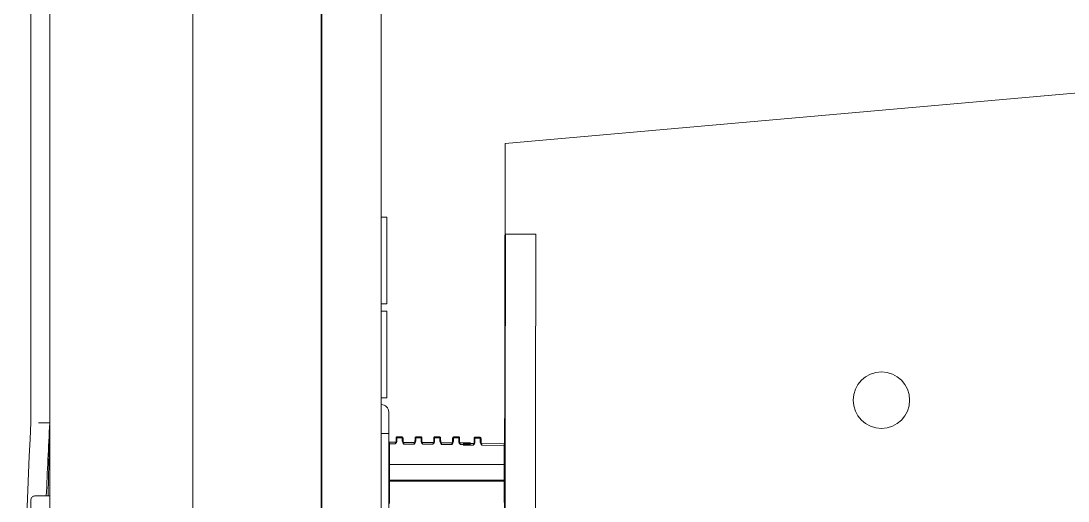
# Model space of a CAD drawing. Header units: millimetres. Extents: x -10496 to -5455, y -188 to 7293.
# Drawn here: x -7492.87 to -7465.06, y 3134.06 to 3146.81 of the extents above; entities that cross this region are included whole.
import ezdxf

# ---------------------------------------------------------------- set-up
doc = ezdxf.new("R2010")
doc.units = ezdxf.units.MM
for name, color, linetype, lineweight in [('00 TEFRİŞ', 252, 'Continuous', 13), ('GJC_duvar', 10, 'Continuous', 30), ('GJC_tefris', 30, 'Continuous', 0), ('GJC_ölçüler', 253, 'Continuous', 5)]:
    doc.layers.add(name, color=color, linetype=linetype, lineweight=lineweight)

# ---------------------------------------------------------------- blocks, each defined once
blk = doc.blocks.new('rölöveteyit')
at = {"layer": 'GJC_duvar'}
blk.add_lwpolyline([(31617.04087464232, -28365.67584247625), (31617.04087464232, -28995.67584241664)], dxfattribs=at)
blk = doc.blocks.new('new ytong')
at = {"layer": '00 TEFRİŞ', "color": 8}
blk.add_line((-19093.33771532821, 3825.56202836756), (-19093.33771532821, 2635.562037549003), dxfattribs=at)
at = {"layer": 'GJC_duvar'}
blk.add_lwpolyline([(-19093.33771532821, 3825.56202836756), (-19093.33771532821, 2635.562037549003)], dxfattribs=at)
at = {"layer": 'GJC_ölçüler', "color": 51, "lineweight": 30, "true_color": 0xf8f6b0}
blk.add_lwpolyline([(-19093.33771532821, 3815.56202836756), (-18813.33771532821, 3815.56202836756), (-18813.33771532821, 3339.394621128583), (-19093.33771532821, 3339.394621128583)], close=True, dxfattribs=at)
blk = doc.blocks.new('fgjh')
at = {"layer": 'GJC_tefris', "color": 151, "extrusion": (-0.01667214942452569, 1.525087517426141e-05, 0.9998610099413704)}
for p, q in [((5038003.360407822, 2445223.81705988, 2049.624030115549), (5038004.150290309, 2445223.81705988, 2049.637200985035)), ((5038004.250280139, 2445223.31705988, 2049.638875888636), (5038004.250280241, 2445223.717044647, 2049.638869789366)), ((5038006.20500854, 2445223.81705988, 2049.671462316387), (5038022.552736055, 2445223.81705988, 2049.94405195951)), ((5038006.191108111, 2445223.61705988, 2049.671233584736), (5038006.191108035, 2445223.31705988, 2049.671238159363)), ((5037979.122148855, 2445223.31705988, 2049.219877692526), (5038018.889869427, 2445223.31705988, 2049.882983237262)), ((5038005.747445248, 2445223.317221762, 2049.663840316394), (5038005.71194583, 2445223.318577281, 2049.663248361842)), ((5038005.761948985, 2445223.317152224, 2049.664082159531), (5038005.758233804, 2445223.317157808, 2049.664020210788)), ((5038001.255695447, 2445219.51705988, 2049.589000746374), (5038030.276661264, 2445219.51705988, 2050.072909883477)), ((5038030.276659993, 2445214.517059881, 2050.072986127254), (5037967.735353814, 2445214.517059881, 2049.030143180629)), ((5038005.907780733, 2445214.317059881, 2049.666651104571), (5038005.907780783, 2445214.5135694, 2049.666648108046)), ((5038006.677617421, 2445214.517059881, 2049.679484670434), (5038006.677556503, 2445214.5135694, 2049.679483707882)), ((5038006.854915832, 2445214.517059881, 2049.682441026939), (5038006.854915794, 2445214.367059881, 2049.682443314253)), ((5038009.154596117, 2445214.367059881, 2049.720789257934), (5038009.154596156, 2445214.517059881, 2049.72078697062)), ((5038009.354568358, 2445214.517059881, 2049.724121400505), (5038009.354568319, 2445214.367059881, 2049.724123687819)), ((5038011.654248643, 2445214.367059881, 2049.7624696315), (5038011.654248681, 2445214.517059881, 2049.762467344186)), ((5037992.131576438, 2445214.317059881, 2049.436940240545), (5038005.907780733, 2445214.317059881, 2049.666651104571)), ((5038004.643801056, 2445214.297059881, 2049.64557522221), (5038004.051036842, 2445214.297059881, 2049.635691194879)), ((5038004.64380028, 2445211.245372623, 2049.645621756643), (5038004.643801056, 2445214.297059881, 2049.64557522221)), ((5038004.669234645, 2445214.297059881, 2049.645999313742), (5038004.643801056, 2445214.297059881, 2049.64557522221)), ((5038004.669234645, 2445214.297059881, 2049.645999313742), (5038004.669233869, 2445211.245372623, 2049.646045848174)), ((5038005.083835606, 2445214.297059881, 2049.652912563804), (5038004.669234645, 2445214.297059881, 2049.645999313742)), ((5038005.083834831, 2445211.245372623, 2049.652959098237), (5038005.083835606, 2445214.297059881, 2049.652912563804)), ((5038005.632663588, 2445214.297059881, 2049.662063977878), (5038005.083835606, 2445214.297059881, 2049.652912563804)), ((5038005.631293869, 2445214.1400883, 2049.662043532819), (5038005.632663588, 2445214.297059881, 2049.662063977878)), ((5038005.676598699, 2445214.297234412, 2049.662796569764), (5038005.675221395, 2445214.13939373, 2049.662776011507)), ((5038006.477614707, 2445214.317059881, 2049.676152782372), (5038005.907780733, 2445214.317059881, 2049.666651104571)), ((5038006.854915794, 2445214.367059881, 2049.682443314253), (5038009.154596117, 2445214.367059881, 2049.720789257934)), ((5038009.354568319, 2445214.367059881, 2049.724123687819), (5038011.654248643, 2445214.367059881, 2049.7624696315)), ((5038005.626931579, 2445213.640164452, 2049.661978419293), (5038005.629321016, 2445213.913997022, 2049.662014085133)), ((5038005.673263713, 2445213.915040918, 2049.662746790251), (5038005.670859105, 2445213.639469882, 2049.662710897981)), ((5038005.775656936, 2445213.936307875, 2049.664453818285), (5038005.692227027, 2445213.934851398, 2049.663062691248)), ((5038005.694184909, 2445214.119234185, 2049.663092525472), (5038005.775656982, 2445214.117811888, 2049.664451050575)), ((5038005.706018203, 2445213.954848352, 2049.663292346735), (5038005.789448111, 2445213.956304829, 2049.664683473773)), ((5038005.789448148, 2445214.097814933, 2049.66468131592), (5038005.707976074, 2445214.099237232, 2049.663322790816)), ((5038005.799085137, 2445213.936716872, 2049.664844464809), (5038005.775656936, 2445213.936307875, 2049.664453818285)), ((5038005.775656982, 2445214.117811888, 2049.664451050575), (5038005.799085183, 2445214.11740289, 2049.664841709573)), ((5038005.789448111, 2445213.956304829, 2049.664683473773), (5038005.789448148, 2445214.097814933, 2049.66468131592)), ((5038005.818733398, 2445214.097405936, 2049.665169638107), (5038005.789448148, 2445214.097814933, 2049.66468131592)), ((5038005.789448111, 2445213.956304829, 2049.664683473773), (5038005.818733362, 2445213.956713826, 2049.665171783487)), ((5038005.818733398, 2445214.097405936, 2049.665169638107), (5038005.818733362, 2445213.956713826, 2049.665171783487)), ((5038005.622569288, 2445213.140240605, 2049.661913305767), (5038005.624957398, 2445213.413920847, 2049.661948951767)), ((5038005.668900094, 2445213.414964742, 2049.662681656886), (5038005.666496815, 2445213.139546035, 2049.662645784456)), ((5038005.775656809, 2445213.436307875, 2049.664461442663), (5038005.687863409, 2445213.434775223, 2049.662997557883)), ((5038005.689822618, 2445213.619310338, 2049.663027411947), (5038005.775656855, 2445213.617811888, 2049.664458674953)), ((5038005.701654584, 2445213.454772176, 2049.66322721337), (5038005.789447985, 2445213.456304829, 2049.66469109815)), ((5038005.78944802, 2445213.597814933, 2049.664688940297), (5038005.703613783, 2445213.599313384, 2049.663257677291)), ((5038005.79908501, 2445213.436716872, 2049.664852089187), (5038005.775656809, 2445213.436307875, 2049.664461442663)), ((5038005.775656855, 2445213.617811888, 2049.664458674953), (5038005.799085055, 2445213.61740289, 2049.66484933395)), ((5038005.789447985, 2445213.456304829, 2049.66469109815), (5038005.78944802, 2445213.597814933, 2049.664688940297)), ((5038005.818733271, 2445213.597405936, 2049.665177262485), (5038005.78944802, 2445213.597814933, 2049.664688940297)), ((5038005.789447985, 2445213.456304829, 2049.66469109815), (5038005.818733236, 2445213.456713826, 2049.665179407864)), ((5038005.818733271, 2445213.597405936, 2049.665177262485), (5038005.818733236, 2445213.456713826, 2049.665179407864)), ((5038005.685460328, 2445213.11938649, 2049.662962298421), (5038005.775656728, 2445213.117811888, 2049.66446629933)), ((5038005.789447893, 2445213.097814933, 2049.664696564675), (5038005.699251493, 2445213.099389536, 2049.663192563765)), ((5038005.775656728, 2445213.117811888, 2049.66446629933), (5038005.799084929, 2445213.11740289, 2049.664856958328)), ((5038005.789447857, 2445212.956304829, 2049.664698722528), (5038005.789447893, 2445213.097814933, 2049.664696564675)), ((5038005.818733144, 2445213.097405936, 2049.665184886862), (5038005.789447893, 2445213.097814933, 2049.664696564675)), ((5038005.818733144, 2445213.097405936, 2049.665184886862), (5038005.818733108, 2445212.956713826, 2049.665187032242)), ((5038005.618206998, 2445212.640316757, 2049.661848192242), (5038005.620593778, 2445212.913844671, 2049.661883818402)), ((5038005.664536474, 2445212.914888567, 2049.662616523519), (5038005.662134525, 2445212.639622188, 2049.66258067093)), ((5038005.775656682, 2445212.936307875, 2049.66446906704), (5038005.683499789, 2445212.934699047, 2049.662932424516)), ((5038005.697290964, 2445212.954696001, 2049.663162080004), (5038005.789447857, 2445212.956304829, 2049.664698722528)), ((5038005.799084882, 2445212.936716873, 2049.664859713565), (5038005.775656682, 2445212.936307875, 2049.66446906704)), ((5038005.789447857, 2445212.956304829, 2049.664698722528), (5038005.818733108, 2445212.956713826, 2049.665187032242)), ((5038005.681098038, 2445212.619462643, 2049.662897184895), (5038005.7756566, 2445212.617811888, 2049.664473923708)), ((5038005.789447766, 2445212.597814933, 2049.664704189052), (5038005.694889204, 2445212.599465689, 2049.66312745024)), ((5038005.7756566, 2445212.617811888, 2049.664473923708), (5038005.799084801, 2445212.61740289, 2049.664864582706)), ((5038005.78944773, 2445212.456304829, 2049.664706346905), (5038005.789447766, 2445212.597814933, 2049.664704189052)), ((5038005.818733017, 2445212.597405936, 2049.66519251124), (5038005.789447766, 2445212.597814933, 2049.664704189052)), ((5038005.818733017, 2445212.597405936, 2049.66519251124), (5038005.818732982, 2445212.456713826, 2049.66519465662)), ((5038005.597020227, 2445212.068857956, 2049.661503630591), (5038005.59940302, 2445212.341928886, 2049.66153919723)), ((5038005.613844709, 2445212.14039291, 2049.661783078716), (5038005.616230159, 2445212.413768495, 2049.661818685036)), ((5038005.643345716, 2445212.342972782, 2049.662271902348), (5038005.640947754, 2445212.068163387, 2049.66223610928)), ((5038005.660172855, 2445212.414812392, 2049.662551390154), (5038005.657772235, 2445212.13969834, 2049.662515557405)), ((5038005.775656555, 2445212.436307875, 2049.664476691418), (5038005.67913617, 2445212.434622871, 2049.662867291151)), ((5038005.692927346, 2445212.454619825, 2049.663096946638), (5038005.78944773, 2445212.456304829, 2049.664706346905)), ((5038005.799084756, 2445212.436716873, 2049.664867337943), (5038005.775656555, 2445212.436307875, 2049.664476691418)), ((5038005.78944773, 2445212.456304829, 2049.664706346905), (5038005.818732982, 2445212.456713826, 2049.66519465662)), ((5038005.659911267, 2445212.048003842, 2049.662552623245), (5038005.767556319, 2445212.046124629, 2049.664347575767)), ((5038005.781347484, 2445212.026127676, 2049.664577841112), (5038005.673702433, 2445212.028006888, 2049.662782888589)), ((5038005.767556319, 2445212.046124629, 2049.664347575767), (5038005.79098452, 2445212.045715632, 2049.664738234765)), ((5038005.781347448, 2445211.884617571, 2049.664579998965), (5038005.781347484, 2445212.026127676, 2049.664577841112)), ((5038005.810632735, 2445212.025718678, 2049.665066163299), (5038005.781347484, 2445212.026127676, 2049.664577841112)), ((5038005.810632735, 2445212.025718678, 2049.665066163299), (5038005.810632699, 2445211.885026569, 2049.665068308679)), ((5038005.58983457, 2445211.245372623, 2049.661396374189), (5038005.5950394, 2445211.841852711, 2049.661474063864)), ((5038005.638982097, 2445211.842896606, 2049.662206768982), (5038005.633768157, 2445211.245372623, 2049.662128943342)), ((5038005.767556272, 2445211.864620617, 2049.664350343478), (5038005.657945411, 2445211.862707086, 2049.662522669979)), ((5038005.671736587, 2445211.88270404, 2049.662752325466), (5038005.781347448, 2445211.884617571, 2049.664579998965)), ((5038005.790984473, 2445211.865029614, 2049.664740990002), (5038005.767556272, 2445211.864620617, 2049.664350343478)), ((5038005.781347448, 2445211.884617571, 2049.664579998965), (5038005.810632699, 2445211.885026569, 2049.665068308679)), ((5038004.635700144, 2445211.245372623, 2049.645486691183), (5038004.077664036, 2445211.245372623, 2049.636181736514)), ((5038004.661133732, 2445211.245372623, 2049.645910782715), (5038004.635700144, 2445211.245372623, 2049.645486691183)), ((5038004.661133732, 2445211.245372623, 2049.645910782715), (5038005.075734694, 2445211.245372623, 2049.652824032777)), ((5038005.58983457, 2445211.245372623, 2049.661396374189), (5038005.075734694, 2445211.245372623, 2049.652824032777)), ((5038005.633768157, 2445211.245372623, 2049.662128943342), (5038005.58983457, 2445211.245372623, 2049.661396374189))]:
    blk.add_line(p, q, dxfattribs=at)
at = {"layer": 'GJC_tefris', "color": 151, "elevation": 2049.551707446506}
blk.add_lwpolyline([(5037981.656843743, 2445181.341771877), (5037984.411602098, 2445211.272081491), (5038013.611553238, 2445211.218663755), (5038016.256785847, 2445181.27847552)], dxfattribs=at)
at = {"layer": 'GJC_tefris', "color": 151, "elevation": 2049.5516147277}
blk.add_lwpolyline([(5037986.806026483, 2445211.255585141), (5038011.205985654, 2445211.210948403), (5038011.204522154, 2445210.410949741), (5037986.804562983, 2445210.455586479)], close=True, dxfattribs=at)
at = {"layer": 'GJC_tefris', "color": 151}
blk.add_circle((5038006.793270871, 2445201.231120235, 2049.551707446506), 0.7499999999999998, dxfattribs=at)
at = {"layer": 'GJC_tefris', "color": 151, "extrusion": (-0.01667214942452569, 1.525087517426141e-05, 0.9998610099413704)}
for centre, radius, start, end in [((-2449701.809735973, 5035094.495040905, -81907.7138700232), 129.6999999974311, 176.8701235600357, 183.23468466208), ((-2449701.809735973, 5035094.495040905, -81907.7138700232), 129.1999999974311, 176.8639702448159, 177.7257866919672), ((-2449606.410050262, 5035094.882295916, -81907.7138700232), 224.5000000000005, 178.577982556237, 178.7902635766872), ((-2449831.019576713, 5035101.128526288, -81907.71387002322), 0.2036271637774015, 356.9461136088414, 359.3354072803851), ((-2449822.016520359, 5035101.857746445, -81907.71387002319), 0.2000000000000004, 0.05240410685350697, 89.05240411813986), ((-2449821.79526378, 5035100.483975392, -81907.7138700232), 0.01999999999999992, 180.0524041068535, 270.0524041060623), ((-2449821.795806011, 5035101.076819876, -81907.71387002322), 0.02000000000000009, 180.0524041068535, 269.5524041135558), ((-2449821.413609627, 5035101.073834088, -81907.71387002322), 0.01999999999999899, 181.0524040971931, 269.5524041135558), ((-2449821.637964136, 5035101.075586786, -81907.71387002322), 0.02000000000000014, 269.5524041135558, 359.0524041120754), ((-2449821.455553533, 5035101.179286391, -81907.7138700232), 0.02000000000000061, 1.05240409719316, 90.05240410606234), ((-2449821.596245583, 5035101.179157709, -81907.71387002319), 0.02000000000000014, 90.05240410606234, 179.0524041120754), ((-2449821.138036506, 5035101.07168126, -81907.7138700232), 0.02000000000000047, 269.5524041135558, 359.0524041120754), ((-2449820.913529669, 5035101.069927373, -81907.7138700232), 0.02000000000000038, 181.0524040971931, 269.5524041135558), ((-2449820.955553741, 5035101.179743702, -81907.71387002319), 0.02000000000000061, 1.05240409719316, 90.05240410606234), ((-2449821.096245791, 5035101.179615022, -81907.71387002319), 0.02000000000000014, 90.05240410606234, 179.0524041120754), ((-2449820.638108878, 5035101.067775735, -81907.7138700232), 0.02000000000000014, 269.5524041135558, 359.0524041120754), ((-2449820.596246001, 5035101.180072333, -81907.7138700232), 0.02000000000000014, 90.05240410606234, 179.0524041120754), ((-2449820.413449711, 5035101.066020656, -81907.71387002319), 0.01999999999999899, 181.0524040971931, 269.5524041135558), ((-2449820.455553951, 5035101.180201014, -81907.71387002317), 0.02000000000000061, 1.05240409719316, 90.05240410606234), ((-2449820.13818125, 5035101.063870211, -81907.7138700232), 0.02000000000000014, 269.5524041135558, 359.0524041120754), ((-2449820.09624621, 5035101.180529648, -81907.7138700232), 0.02000000000000014, 90.05240410606234, 179.0524041120754), ((-2449819.913369753, 5035101.062113944, -81907.71387002322), 0.01999999999999899, 181.0524040971931, 269.5524041135558), ((-2449819.95555416, 5035101.180658326, -81907.71387002319), 0.02000000000000061, 1.05240409719316, 90.05240410606234), ((-2449819.566703307, 5035101.043203318, -81907.7138700232), 0.02000000000000014, 269.5524041135558, 359.0524041120754), ((-2449819.524551782, 5035101.172951267, -81907.7138700232), 0.02000000000000014, 90.05240410606234, 179.0524041120754), ((-2449819.341434823, 5035101.041443478, -81907.7138700232), 0.019999999999999, 181.0524040971931, 269.5524041135558), ((-2449819.383859731, 5035101.173079946, -81907.7138700232), 0.02000000000000061, 1.05240409719316, 90.05240410606234)]:
    blk.add_arc(centre, radius, start, end, dxfattribs=at)
at = {"layer": 'GJC_tefris', "color": 151, "extrusion": (-0.01667214942452503, 1.525087517426405e-05, 0.9998610099413704)}
for centre in [(5038004.657941226, 2445214.297059881, 2049.645811002008), (5038005.646803758, 2445214.297059881, 2049.662299757677)]:
    blk.add_ellipse(centre, major_axis=(5.085342946490533e-09, 0.01999999999767302, -3.049751083605053e-07), ratio=1, start_param=0, end_param=1.570796326794896, dxfattribs=at)
at = {"layer": 'GJC_tefris', "color": 151, "extrusion": (-0.01667214942452568, 1.525087517426405e-05, 0.9998610099413703)}
blk.add_ellipse((5038004.657941226, 2445214.297059881, 2049.645811002008), major_axis=(2.871944461332066e-09, 0.01129498832714787, -1.722345144701676e-07), ratio=1, start_param=-1.570796326794896, end_param=0, dxfattribs=at)
at = {"layer": 'GJC_tefris', "color": 151, "extrusion": (-0.0166721494245257, 1.525087517426441e-05, 0.9998610099413703)}
blk.add_ellipse((5038005.526612313, 2445214.297059881, 2049.660295629391), major_axis=(0.1499863854193376, 0.0001745327176550186, 0.002500940373428141), ratio=0.0011633799627102, start_param=5.497737561203818, end_param=6.283173799382196, dxfattribs=at)
at = {"layer": 'GJC_tefris', "color": 151, "extrusion": (-0.0166721494245257, 1.525087517424565e-05, 0.9998610099413704)}
blk.add_ellipse((5038005.52325143, 2445213.911898462, 2049.660245463315), major_axis=(0.1500122832286461, 0.003142462856581821, 0.002501326935770948), ratio=0.0011624699228659, start_param=5.49771456846541, end_param=6.283150813363456, dxfattribs=at)
at = {"layer": 'GJC_tefris', "color": 151, "extrusion": (-0.01667214942452572, 1.525087517425914e-05, 0.9998610099413705)}
blk.add_ellipse((5038005.5252609, 2445214.142186221, 2049.660275457579), major_axis=(-0.1499604954193896, 0.002792493367373227, -0.00250055392751273), ratio=0.0011633799627091, start_param=2.356167920349601, end_param=3.14160416543845, dxfattribs=at)
at = {"layer": 'GJC_tefris', "color": 151, "extrusion": (-0.0166721494245257, 1.525087517426402e-05, 0.9998610099413705)}
blk.add_ellipse((5038005.691878033, 2445213.954848352, 2049.663056566937), major_axis=(-0.0003489945299972045, 0.01999695390080269, -6.124311218637509e-06), ratio=0.7070529271412023, start_param=3.141592653590048, end_param=4.700047952188834, dxfattribs=at)
at = {"layer": 'GJC_tefris', "color": 151, "extrusion": (-0.01667214942452573, 1.525087517426457e-05, 0.9998610099413706)}
for centre, ratio, start_param, end_param in [((5038005.693835904, 2445214.099237232, 2049.663087011018), 0.7070529271412184, 4.724730008580593, 6.283185307179584), ((5038005.775307978, 2445214.097814933, 2049.664445536121), 0.7070529271412302, 4.724730008580735, 6.283185307178623), ((5038005.77530785, 2445213.597814933, 2049.664453160499), 0.7070529271412184, 4.724730008580593, 6.283185307179427), ((5038005.775307596, 2445212.597814933, 2049.664468409254), 0.7070529271412184, 4.724730008580593, 6.283185307178623)]:
    blk.add_ellipse(centre, major_axis=(0.0003490046991354426, 0.01999695390080163, 5.514453900312009e-06), ratio=ratio, start_param=start_param, end_param=end_param, dxfattribs=at)
at = {"layer": 'GJC_tefris', "color": 151, "extrusion": (-0.0166721494245257, 1.525087517426419e-05, 0.9998610099413705)}
for centre, major_axis, ratio, start_param in [((5038005.775307941, 2445213.956304829, 2049.664447693974), (-0.0003489945299985942, 0.01999695390080261, -6.124311218660683e-06), 0.7070529271412049, 3.14159265358995), ((5038005.687514414, 2445213.454772176, 2049.662991433571), (-0.0003489945299985942, 0.01999695390080252, -6.12431121866068e-06), 0.7070529271412048, 3.141592653589792), ((5038005.77530756, 2445212.456304829, 2049.664470567107), (-0.0003489945299985942, 0.01999695390080252, -6.12431121866068e-06), 0.7070529271412048, 3.14159265358995)]:
    blk.add_ellipse(centre, major_axis=major_axis, ratio=ratio, start_param=start_param, end_param=4.700047952188785, dxfattribs=at)
at = {"layer": 'GJC_tefris', "color": 151, "extrusion": (-0.01667214942452571, 1.525087517426375e-05, 0.9998610099413705)}
blk.add_ellipse((5038005.520898609, 2445213.642262374, 2049.660210344053), major_axis=(-0.1499604954193897, 0.002792493367373318, -0.00250055392751273), ratio=0.0011633799627098, start_param=2.356167920350674, end_param=3.14160416543845, dxfattribs=at)
at = {"layer": 'GJC_tefris', "color": 151, "extrusion": (-0.0166721494245257, 1.525087517426245e-05, 0.9998610099413705)}
blk.add_ellipse((5038005.51888781, 2445213.411822286, 2049.660180329949), major_axis=(0.1500122832286517, 0.00314246285658182, 0.002501326935771041), ratio=0.0011624699228673, start_param=5.497714568466123, end_param=6.283150809356517, dxfattribs=at)
at = {"layer": 'GJC_tefris', "color": 151, "extrusion": (-0.01667214942452571, 1.525087517426435e-05, 0.9998610099413703)}
blk.add_ellipse((5038005.689473613, 2445213.599313384, 2049.663021897492), major_axis=(0.0003490046991368326, 0.01999695390080144, 5.514453900335189e-06), ratio=0.7070529271412813, start_param=4.724730008580642, end_param=6.283185307179524, dxfattribs=at)
at = {"layer": 'GJC_tefris', "color": 151, "extrusion": (-0.01667214942452552, 1.525087517426749e-05, 0.9998610099413704)}
for centre, ratio, start_param in [((5038005.775307815, 2445213.456304829, 2049.664455318352), 0.7070529271412563, 3.141592653590048), ((5038005.683150794, 2445212.954696001, 2049.662926300206), 0.707052927141231, 3.141592653589245), ((5038005.678787176, 2445212.454619825, 2049.662861166839), 0.7070529271412058, 3.141592653589792), ((5038005.657596417, 2445211.88270404, 2049.662516545668), 0.7070529271412058, 3.141592653589245)]:
    blk.add_ellipse(centre, major_axis=(-0.0003489945299972041, 0.01999695390080252, -6.124311218637506e-06), ratio=ratio, start_param=start_param, end_param=4.700047952188834, dxfattribs=at)
at = {"layer": 'GJC_tefris', "color": 151, "extrusion": (-0.01667214942452569, 1.525087517429341e-05, 0.9998610099413702)}
blk.add_ellipse((5038005.51653632, 2445213.142338526, 2049.660145230528), major_axis=(-0.1499604954193854, 0.002792493367374178, -0.002500553927512656), ratio=0.0011633799627126, start_param=2.356167920350058, end_param=3.141604158203044, dxfattribs=at)
at = {"layer": 'GJC_tefris', "color": 151, "extrusion": (-0.01667214942452495, 1.52508751742509e-05, 0.9998610099413705)}
for centre, ratio, start_param in [((5038005.685111323, 2445213.099389536, 2049.662956783967), 0.7070529271412302, 4.724730008580451), ((5038005.775307723, 2445213.097814933, 2049.664460784877), 0.7070529271412243, 4.724730008580593)]:
    blk.add_ellipse(centre, major_axis=(0.0003490046991354427, 0.01999695390080145, 5.514453900312013e-06), ratio=ratio, start_param=start_param, end_param=6.283185307179427, dxfattribs=at)
at = {"layer": 'GJC_tefris', "color": 151, "extrusion": (-0.0166721494245257, 1.525087517428316e-05, 0.9998610099413702)}
blk.add_ellipse((5038005.514524192, 2445212.91174611, 2049.660115196583), major_axis=(0.1500122832286571, 0.00314246285658286, 0.002501326935771132), ratio=0.0011624699228617, start_param=5.497714568465335, end_param=6.283150807535037, dxfattribs=at)
at = {"layer": 'GJC_tefris', "color": 151, "extrusion": (-0.0166721494245257, 1.525087517426408e-05, 0.9998610099413705)}
blk.add_ellipse((5038005.775307687, 2445212.956304829, 2049.66446294273), major_axis=(-0.0003489945299985943, 0.01999695390080235, -6.124311218660678e-06), ratio=0.7070529271412107, start_param=3.141592653589792, end_param=4.700047952188783, dxfattribs=at)
at = {"layer": 'GJC_tefris', "color": 151, "extrusion": (-0.01667214942452571, 1.525087517426392e-05, 0.9998610099413704)}
for centre, start_param, end_param in [((5038005.51217403, 2445212.642414679, 2049.660080117002), 2.356167920349181, 3.141604156224573), ((5038005.490987259, 2445212.070955878, 2049.659735555351), 2.356167920350574, 3.141604162795641)]:
    blk.add_ellipse(centre, major_axis=(-0.1499604954193882, 0.002792493367372968, -0.002500553927512707), ratio=0.0011633799627075, start_param=start_param, end_param=end_param, dxfattribs=at)
at = {"layer": 'GJC_tefris', "color": 151, "extrusion": (-0.0166721494245257, 1.525087517426413e-05, 0.9998610099413702)}
blk.add_ellipse((5038005.680749034, 2445212.599465689, 2049.662891670441), major_axis=(0.0003490046991368324, 0.01999695390080162, 5.514453900335185e-06), ratio=0.7070529271412757, start_param=4.724730008580642, end_param=6.283185307179524, dxfattribs=at)
at = {"layer": 'GJC_tefris', "color": 151, "extrusion": (-0.0166721494245257, 1.525087517426402e-05, 0.9998610099413702)}
blk.add_ellipse((5038005.510160572, 2445212.411669935, 2049.660050063217), major_axis=(0.1500122832286442, 0.003142462856581821, 0.002501326935770916), ratio=0.0011624699228673, start_param=5.497714568464775, end_param=6.283150807921209, dxfattribs=at)
at = {"layer": 'GJC_tefris', "color": 151, "extrusion": (-0.01667214942452426, 1.525087517423887e-05, 0.9998610099413703)}
for centre in [(5038005.659562263, 2445212.028006888, 2049.66254710879), (5038005.767207314, 2445212.026127676, 2049.664342061313)]:
    blk.add_ellipse(centre, major_axis=(0.0003490046991382221, 0.01999695390080163, 5.51445390035836e-06), ratio=0.7070529271412747, start_param=4.724730008580691, end_param=6.283185307178821, dxfattribs=at)
at = {"layer": 'GJC_tefris', "color": 151, "extrusion": (-0.01667214942452571, 1.525087517426397e-05, 0.9998610099413706)}
blk.add_ellipse((5038005.488969814, 2445211.83975415, 2049.659705442046), major_axis=(0.1500122832286527, 0.00314246285658113, 0.002501326935771059), ratio=0.0011624699228729, start_param=5.497714568465151, end_param=6.283150808893093, dxfattribs=at)
at = {"layer": 'GJC_tefris', "color": 151, "extrusion": (-0.0166721494245257, 1.525087517426408e-05, 0.9998610099413704)}
blk.add_ellipse((5038005.767207278, 2445211.884617571, 2049.664344219166), major_axis=(-0.0003489945299999842, 0.01999695390080253, -6.124311218683857e-06), ratio=0.7070529271412291, start_param=3.141592653589792, end_param=4.700047952188736, dxfattribs=at)
at = {"layer": 'GJC_tefris', "color": 151}
for points, knots in [([(5038004.150290309, 2445223.81705988, 2049.637200985035), (5038004.16349641, 2445223.81705988, 2049.637421189724), (5038004.176454784, 2445223.81446052, 2049.637637303354), (5038004.200664252, 2445223.804428409, 2049.638041136349), (5038004.211752629, 2445223.79700445, 2049.638226142349), (5038004.230198689, 2445223.778563171, 2049.638534001849), (5038004.23764927, 2445223.767414184, 2049.638658406384), (5038004.24763067, 2445223.743362561, 2049.638825207769), (5038004.250280243, 2445223.730067437, 2049.638869590784), (5038004.250280241, 2445223.717044647, 2049.638869789366)], [0, 0, 0, 0, 0.25, 0.25, 0.5, 0.5, 0.75, 0.75, 1, 1, 1, 1]), ([(5038005.975400728, 2445223.317942882, 2049.667641341529), (5038005.833599039, 2445223.322158551, 2049.665276809647), (5038005.707821881, 2445223.325765258, 2049.663179487557), (5038005.542334836, 2445223.330406084, 2049.660420008493), (5038005.491064494, 2445223.3318236, 2049.659565081251), (5038005.420151522, 2445223.333763622, 2049.658382615644), (5038005.397460163, 2445223.334380654, 2049.658004239899), (5038005.354401911, 2445223.3355456, 2049.657286248739), (5038005.334074873, 2445223.336092461, 2049.656947297886), (5038005.238335907, 2445223.338656638, 2049.655350862523), (5038005.180440762, 2445223.340170342, 2049.654385468762), (5038005.131391233, 2445223.34144603, 2049.653567574551), (5038005.122758024, 2445223.341669928, 2049.653423616981), (5038005.107887896, 2445223.342054957, 2049.653175659636), (5038005.101645158, 2445223.342216236, 2049.653071562845), (5038005.091677199, 2445223.342473504, 2049.652905348531), (5038005.087939269, 2445223.342569822, 2049.652843019062), (5038005.084197845, 2445223.342666199, 2049.652780631345), (5038005.082793721, 2445223.342702354, 2049.652757217769), (5038005.08209079, 2445223.342720451, 2049.652745496508), (5038005.081778276, 2445223.342728497, 2049.652740285365), (5038005.081700065, 2445223.342730507, 2049.652738981219), (5038005.081700065, 2445223.34273051, 2049.652738981212)], [0, 0, 0, 0, 0.2499999999999949, 0.2499999999999949, 0.3749999999999944, 0.3749999999999944, 0.4374999999999937, 0.4374999999999937, 0.499999999999993, 0.499999999999993, 0.7499999999999984, 0.7499999999999984, 0.8124999999999984, 0.8124999999999984, 0.8749999999999992, 0.8749999999999992, 0.9374999999999996, 0.9374999999999996, 0.9687499999999978, 0.9843749999999992, 0.9843749999999992, 1, 1, 1, 1]), ([(5038005.087103954, 2445223.342523056, 2049.652829091344), (5038005.088528722, 2445223.342468365, 2049.652852849416), (5038005.090233194, 2445223.34240294, 2049.652881271588), (5038005.099188012, 2445223.342059227, 2049.653030593653), (5038005.109591661, 2445223.341659945, 2049.65320407504), (5038005.150983771, 2445223.340071145, 2049.653894290658), (5038005.19207915, 2445223.338493651, 2049.654579558255), (5038005.302404966, 2445223.334253353, 2049.656419247115), (5038005.370170519, 2445223.331646572, 2049.657549241338), (5038005.529597635, 2445223.325504364, 2049.660207697229), (5038005.621300785, 2445223.321967544, 2049.661736852309), (5038005.725495012, 2445223.317942888, 2049.663474296892)], [0.0894680385331348, 0.0894680385331348, 0.0894680385331348, 0.0894680385331348, 0.1249999999999984, 0.1249999999999984, 0.2499999999999968, 0.2499999999999968, 0.4999999999999977, 0.4999999999999977, 0.7499999999999992, 0.7499999999999992, 1, 1, 1, 1]), ([(5038005.629321016, 2445213.913997022, 2049.662014085133), (5038005.641291684, 2445213.923659478, 2049.662213542253), (5038005.653300492, 2445213.933333135, 2049.662413635169), (5038005.678627829, 2445213.948710573, 2049.662835720458), (5038005.692052895, 2445213.954604553, 2049.663059486386), (5038005.706018203, 2445213.954848352, 2049.663292346735)], [0, 0, 0, 0, 0.5, 0.5, 1, 1, 1, 1]), ([(5038005.629321016, 2445213.913997022, 2049.662014085133), (5038005.642248761, 2445213.91862978, 2049.662229577718), (5038005.653730175, 2445213.923250003, 2049.66242095369), (5038005.67429177, 2445213.931132357, 2049.662763687105), (5038005.683381482, 2445213.934696977, 2049.662915198843), (5038005.692227027, 2445213.934851398, 2049.663062691248)], [0, 0, 0, 0, 0.5, 0.5, 1, 1, 1, 1]), ([(5038005.707976074, 2445214.099237232, 2049.663322790816), (5038005.694012999, 2445214.099480992, 2049.663089960267), (5038005.680589937, 2445214.105373695, 2049.662866047975), (5038005.655267382, 2445214.120750414, 2049.662443573337), (5038005.643261454, 2445214.130424545, 2049.662243233337), (5038005.631293869, 2445214.1400883, 2049.662043532819)], [0, 0, 0, 0, 0.5, 0.5, 1, 1, 1, 1]), ([(5038005.694184909, 2445214.119234185, 2049.663092525472), (5038005.685341078, 2445214.119388577, 2049.662945056955), (5038005.676253541, 2445214.12295255, 2049.662793472763), (5038005.655697368, 2445214.130834752, 2049.662450589306), (5038005.644219034, 2445214.135455176, 2049.66225912374), (5038005.631293869, 2445214.1400883, 2049.662043532819)], [0, 0, 0, 0, 0.5, 0.5, 1, 1, 1, 1]), ([(5038005.703613783, 2445213.599313384, 2049.663257677291), (5038005.689650709, 2445213.599557144, 2049.663024846741), (5038005.676227646, 2445213.605449847, 2049.662800934449), (5038005.650905092, 2445213.620826567, 2049.662378459811), (5038005.638899164, 2445213.630500698, 2049.662178119811), (5038005.626931579, 2445213.640164452, 2049.661978419293)], [0, 0, 0, 0, 0.5, 0.5, 1, 1, 1, 1]), ([(5038005.689822618, 2445213.619310338, 2049.663027411947), (5038005.680978787, 2445213.619464729, 2049.66287994343), (5038005.671891251, 2445213.623028703, 2049.662728359238), (5038005.651335077, 2445213.630910905, 2049.662385475781), (5038005.639856745, 2445213.635531329, 2049.662194010215), (5038005.626931579, 2445213.640164452, 2049.661978419293)], [0, 0, 0, 0, 0.5, 0.5, 1, 1, 1, 1]), ([(5038005.624957398, 2445213.413920847, 2049.661948951767), (5038005.636928065, 2445213.423583303, 2049.662148408886), (5038005.648936872, 2445213.43325696, 2049.662348501804), (5038005.674264209, 2445213.448634398, 2049.662770587092), (5038005.687689275, 2445213.454528377, 2049.662994353021), (5038005.701654584, 2445213.454772176, 2049.66322721337)], [0, 0, 0, 0, 0.5, 0.5, 1, 1, 1, 1]), ([(5038005.624957398, 2445213.413920847, 2049.661948951767), (5038005.637885142, 2445213.418553605, 2049.662164444352), (5038005.649366555, 2445213.423173827, 2049.662355820324), (5038005.66992815, 2445213.431056181, 2049.662698553739), (5038005.679017862, 2445213.434620801, 2049.662850065477), (5038005.687863409, 2445213.434775223, 2049.662997557883)], [0, 0, 0, 0, 0.5, 0.5, 1, 1, 1, 1]), ([(5038005.699251493, 2445213.099389536, 2049.663192563765), (5038005.685288418, 2445213.099633296, 2049.662959733216), (5038005.671865356, 2445213.105526, 2049.662735820923), (5038005.646542802, 2445213.120902719, 2049.662313346286), (5038005.634536874, 2445213.13057685, 2049.662113006285), (5038005.622569288, 2445213.140240605, 2049.661913305767)], [0, 0, 0, 0, 0.5, 0.5, 1, 1, 1, 1]), ([(5038005.685460328, 2445213.11938649, 2049.662962298421), (5038005.676616497, 2445213.119540881, 2049.662814829904), (5038005.667528961, 2445213.123104855, 2049.662663245712), (5038005.646972788, 2445213.130987057, 2049.662320362255), (5038005.635494455, 2445213.135607481, 2049.662128896689), (5038005.622569288, 2445213.140240605, 2049.661913305767)], [0, 0, 0, 0, 0.5, 0.5, 1, 1, 1, 1]), ([(5038005.620593778, 2445212.913844671, 2049.661883818402), (5038005.632564446, 2445212.923507127, 2049.662083275521), (5038005.644573254, 2445212.933180784, 2049.662283368438), (5038005.669900591, 2445212.948558223, 2049.662705453726), (5038005.683325657, 2445212.954452201, 2049.662929219655), (5038005.697290964, 2445212.954696001, 2049.663162080004)], [0, 0, 0, 0, 0.5, 0.5, 1, 1, 1, 1]), ([(5038005.620593778, 2445212.913844671, 2049.661883818402), (5038005.633521522, 2445212.91847743, 2049.662099310986), (5038005.645002936, 2445212.923097651, 2049.662290686958), (5038005.665564531, 2445212.930980006, 2049.662633420373), (5038005.674654244, 2445212.934544626, 2049.662784932112), (5038005.683499789, 2445212.934699047, 2049.662932424516)], [0, 0, 0, 0, 0.5, 0.5, 1, 1, 1, 1]), ([(5038005.694889204, 2445212.599465689, 2049.66312745024), (5038005.680926128, 2445212.599709449, 2049.66289461969), (5038005.667503066, 2445212.605602152, 2049.662670707398), (5038005.642180512, 2445212.620978871, 2049.66224823276), (5038005.630174585, 2445212.630653003, 2049.66204789276), (5038005.618206998, 2445212.640316757, 2049.661848192242)], [0, 0, 0, 0, 0.5, 0.5, 1, 1, 1, 1]), ([(5038005.681098038, 2445212.619462643, 2049.662897184895), (5038005.672254208, 2445212.619617034, 2049.662749716379), (5038005.663166671, 2445212.623181008, 2049.662598132187), (5038005.642610498, 2445212.631063209, 2049.66225524873), (5038005.631132164, 2445212.635683633, 2049.662063783163), (5038005.618206998, 2445212.640316757, 2049.661848192242)], [0, 0, 0, 0, 0.5, 0.5, 1, 1, 1, 1]), ([(5038005.616230159, 2445212.413768495, 2049.661818685036), (5038005.628200826, 2445212.423430951, 2049.662018142155), (5038005.640209634, 2445212.433104609, 2049.662218235072), (5038005.665536971, 2445212.448482047, 2049.66264032036), (5038005.678962037, 2445212.454376026, 2049.662864086289), (5038005.692927346, 2445212.454619825, 2049.663096946638)], [0, 0, 0, 0, 0.5, 0.5, 1, 1, 1, 1]), ([(5038005.616230159, 2445212.413768495, 2049.661818685036), (5038005.629157904, 2445212.418401254, 2049.662034177621), (5038005.640639316, 2445212.423021476, 2049.662225553593), (5038005.661200912, 2445212.430903831, 2049.662568287007), (5038005.670290624, 2445212.43446845, 2049.662719798746), (5038005.67913617, 2445212.434622871, 2049.662867291151)], [0, 0, 0, 0, 0.5, 0.5, 1, 1, 1, 1]), ([(5038005.673702433, 2445212.028006888, 2049.662782888589), (5038005.659739357, 2445212.028250648, 2049.662550058039), (5038005.646316295, 2445212.034143351, 2049.662326145747), (5038005.620993741, 2445212.049520071, 2049.661903671109), (5038005.608987814, 2445212.059194202, 2049.661703331109), (5038005.597020227, 2445212.068857956, 2049.661503630591)], [0, 0, 0, 0, 0.5, 0.5, 1, 1, 1, 1]), ([(5038005.659911267, 2445212.048003842, 2049.662552623245), (5038005.651067437, 2445212.048158233, 2049.662405154728), (5038005.6419799, 2445212.051722207, 2049.662253570536), (5038005.621423727, 2445212.059604409, 2049.661910687079), (5038005.609945393, 2445212.064224833, 2049.661719221513), (5038005.597020227, 2445212.068857956, 2049.661503630591)], [0, 0, 0, 0, 0.5, 0.5, 1, 1, 1, 1]), ([(5038005.5950394, 2445211.841852711, 2049.661474063864), (5038005.607010068, 2445211.851515166, 2049.661673520983), (5038005.619018876, 2445211.861188823, 2049.6618736139), (5038005.644346213, 2445211.876566262, 2049.662295699189), (5038005.657771279, 2445211.882460241, 2049.662519465117), (5038005.671736587, 2445211.88270404, 2049.662752325466)], [0, 0, 0, 0, 0.5, 0.5, 1, 1, 1, 1]), ([(5038005.5950394, 2445211.841852711, 2049.661474063864), (5038005.607967145, 2445211.846485469, 2049.661689556449), (5038005.619448558, 2445211.851105691, 2049.661880932421), (5038005.640010154, 2445211.858988045, 2049.662223665836), (5038005.649099866, 2445211.862552665, 2049.662375177574), (5038005.657945411, 2445211.862707086, 2049.662522669979)], [0, 0, 0, 0, 0.5, 0.5, 1, 1, 1, 1])]:
    blk.add_open_spline(points, degree=3, knots=knots, dxfattribs=at)

msp = doc.modelspace()

# ---------------------------------------------------------------- linework, layer by layer
at = {"layer": 'GJC_duvar'}
msp.add_line((-7484.88246870233, 3564.298207692242), (-7484.88246870233, 2374.298216873685), dxfattribs=at)

# ---------------------------------------------------------------- next in the draw order: block references
at = {"layer": 'GJC_ölçüler'}
msp.add_blockref('rölöveteyit', (-39101.92334334465, 31729.9740501685), dxfattribs=at)

# ---------------------------------------------------------------- next in the draw order: block references
at = {"layer": 'GJC_duvar', "color": 41, "true_color": 0xf4ee51}
msp.add_blockref('new ytong', (11608.45524662588, -261.2638206753181), dxfattribs=at)

# ---------------------------------------------------------------- next in the draw order: block references
at = {"rotation": 90}
msp.add_blockref('fgjh', (2437731.216854233, -5034870.057736135, -1763.716172823757), dxfattribs=at)

doc.saveas('drawing.dxf')
